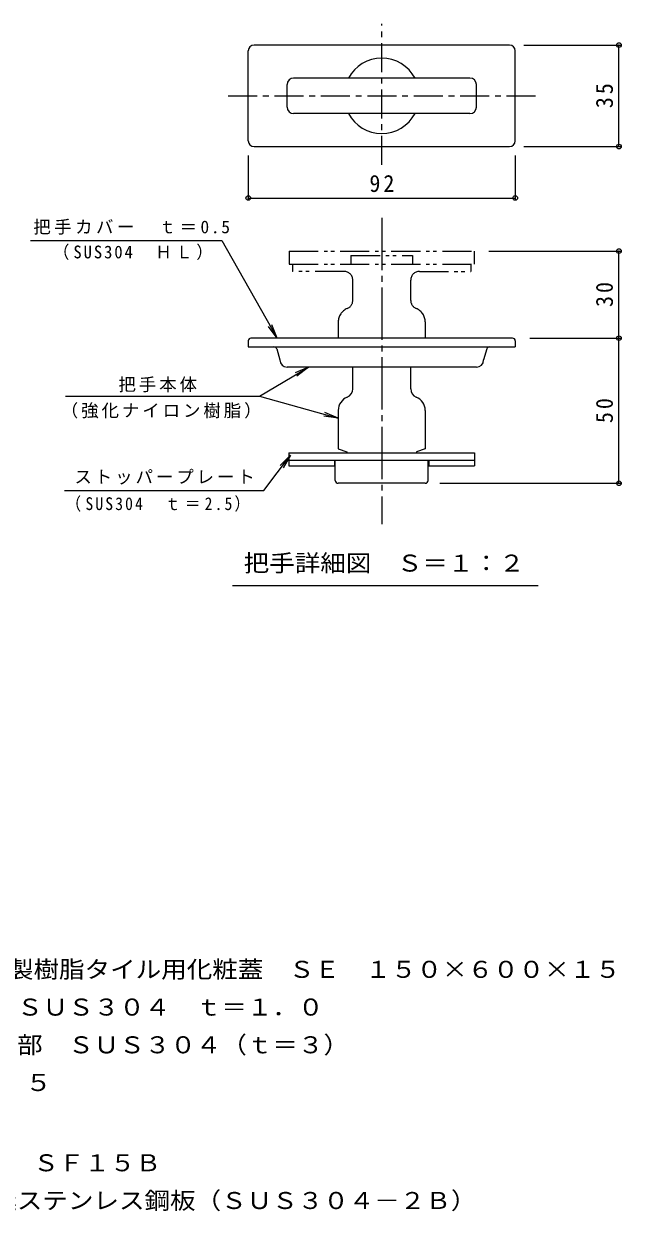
# Model space of a CAD drawing. Units: millimetres on the paper, enlarged 2 times, with parts at other scales. Extents: x -317 to 295, y -274 to 245.
# Drawn here: x 89.5 to 295.4, y -163.9 to 245.3 of the extents above; entities that cross this region are included whole.
import ezdxf
from ezdxf.enums import TextEntityAlignment as Align

# ---------------------------------------------------------------- set-up
doc = ezdxf.new("R2010")
doc.units = ezdxf.units.MM
doc.header["$LTSCALE"] = 2
doc.header["$PDMODE"] = 32
doc.header["$PDSIZE"] = 1.6
for name, pattern in [('CHAIN1', [8, 5, -1, 1, -1]), ('CHAIN2', [12, 9, -1, 1, -1]), ('DOUBLE_CHAIN1', [8.8, 5, -1, 0.6, -0.6, 0.6, -1])]:
    doc.linetypes.add(name, pattern=pattern)
for name, color, linetype, lineweight in [('C-0', 3, 'Continuous', 9), ('C-4', 7, 'Continuous', 9), ('D-5', 7, 'Continuous', 9)]:
    doc.layers.add(name, color=color, linetype=linetype, lineweight=lineweight)
doc.styles.add('ＭＳ ゴシック', font='')
doc.styles.get('ＭＳ ゴシック').set_extended_font_data('MS Gothic')

msp = doc.modelspace()

# ---------------------------------------------------------------- linework, layer by layer
at = {"layer": 'C-0', "linetype": 'CHAIN1'}
for p, q in [((212.894, 196.617), (212.894, 245.253)), ((159.927, 220.418), (266.176, 220.418))]:
    msp.add_line(p, q, dxfattribs=at)
at = {"layer": 'C-0'}
for p, q in [((256.894, 237.918), (168.894, 237.918)), ((166.894, 204.918), (166.894, 235.918)), ((258.894, 204.918), (258.894, 235.918)), ((243.294, 226.518), (182.494, 226.518)), ((180.294, 216.518), (180.294, 224.318)), ((245.494, 216.518), (245.494, 224.318)), ((243.294, 214.318), (182.494, 214.318)), ((168.894, 202.918), (256.894, 202.918)), ((166.894, 136.018), (166.894, 133.918)), ((257.994, 136.918), (167.794, 136.918)), ((258.894, 136.018), (258.894, 133.918)), ((166.894, 133.918), (258.894, 133.918)), ((176.704, 133.196), (177.794, 129.418)), ((249.085, 133.196), (247.994, 129.418)), ((245.494, 126.918), (180.294, 126.918)), ((202.894, 119.418), (202.894, 126.918)), ((222.894, 119.418), (222.894, 126.918)), ((197.894, 112.018), (197.894, 98.818)), ((227.894, 112.002), (227.894, 98.818)), ((197.894, 98.818), (200.894, 97.718)), ((227.894, 98.818), (224.894, 97.718)), ((180.894, 97.418), (244.894, 97.418)), ((180.894, 97.418), (180.894, 92.918)), ((180.894, 94.918), (244.894, 94.918)), ((196.644, 94.918), (196.644, 92.918)), ((196.894, 87.918), (196.894, 94.918)), ((200.894, 97.718), (200.894, 97.418)), ((224.894, 97.718), (224.894, 97.418)), ((228.894, 87.918), (228.894, 94.918)), ((229.144, 94.918), (229.144, 92.918)), ((244.894, 97.418), (244.894, 92.918)), ((180.894, 92.918), (196.644, 92.918)), ((229.144, 92.918), (244.894, 92.918)), ((227.894, 86.918), (197.894, 86.918))]:
    msp.add_line(p, q, dxfattribs=at)
at = {"layer": 'C-0', "linetype": 'CHAIN2'}
msp.add_line((212.894, 178.387), (212.894, 72.802), dxfattribs=at)
at = {"layer": 'C-0', "linetype": 'DOUBLE_CHAIN1'}
for p, q in [((180.994, 166.918), (244.794, 166.918)), ((180.994, 166.918), (180.994, 162.418)), ((202.294, 165.418), (223.494, 165.418)), ((202.294, 165.418), (202.294, 162.418)), ((223.494, 165.418), (223.494, 162.418)), ((244.794, 166.918), (244.794, 162.418)), ((180.994, 162.418), (244.794, 162.418)), ((182.194, 162.418), (182.194, 159.918)), ((199.894, 159.918), (182.194, 159.918)), ((225.894, 159.918), (243.594, 159.918)), ((243.594, 162.418), (243.594, 159.918)), ((202.894, 149.918), (202.894, 156.918)), ((222.894, 149.918), (222.894, 156.918)), ((197.894, 142.518), (197.894, 136.918)), ((227.894, 142.502), (227.894, 136.918))]:
    msp.add_line(p, q, dxfattribs=at)
at = {"layer": 'C-0'}
for centre, radius, start, end in [((168.894, 235.918), 2, 90, 180), ((256.894, 235.918), 2, 0, 90), ((212.894, 220.418), 13, 27.9843, 152.0157), ((182.494, 224.318), 2.2, 90, 180), ((243.294, 224.318), 2.2, 0, 90), ((182.494, 216.518), 2.2, 180, 270), ((212.894, 220.418), 13, 207.9843, 332.0157), ((243.294, 216.518), 2.2, 270, 0), ((168.894, 204.918), 2, 180, 270), ((256.894, 204.918), 2, 270, 0), ((167.794, 136.018), 0.9, 90, 180), ((257.994, 136.018), 0.9, 0, 90), ((175.743, 132.918), 1, 16.1012, 90), ((250.045, 132.918), 1, 90, 163.8988), ((180.294, 129.418), 2.5, 180, 270), ((245.494, 129.418), 2.5, 270, 0), ((199.894, 119.418), 3, 292.02405, 0), ((225.894, 119.418), 3, 180, 247.97595), ((202.894, 112.002), 5, 112.02434, 180), ((222.894, 112.002), 5, 0, 67.97566), ((197.894, 87.918), 1, 180, 270), ((227.894, 87.918), 1, 270, 0)]:
    msp.add_arc(centre, radius, start, end, dxfattribs=at)
at = {"layer": 'C-0', "linetype": 'DOUBLE_CHAIN1'}
for centre, radius, start, end in [((199.894, 156.918), 3, 0, 90), ((225.894, 156.918), 3, 90, 180), ((199.894, 149.918), 3, 292.02405, 0), ((225.894, 149.918), 3, 180, 247.97595), ((202.894, 142.502), 5, 112.02371, 180), ((222.894, 142.502), 5, 0, 67.97629)]:
    msp.add_arc(centre, radius, start, end, dxfattribs=at)
at = {"layer": 'C-4'}
for p, q in [((261.894, 237.918), (295.234, 237.918)), ((294.634, 202.918), (294.634, 237.918)), ((261.894, 202.918), (295.234, 202.918)), ((166.894, 199.918), (166.894, 184.616)), ((258.894, 199.918), (258.894, 184.616)), ((166.894, 185.216), (258.894, 185.216)), ((91.853, 170.628), (157.832, 170.628)), ((249.794, 166.918), (295.234, 166.918)), ((294.634, 86.918), (294.634, 166.918)), ((176.909, 136.918), (175.035, 141.554)), ((263.894, 136.918), (295.234, 136.918)), ((187.626, 126.918), (183.023, 124.965)), ((103.877, 116.976), (170.744, 116.976)), ((197.894, 109.323), (193.3, 111.296)), ((181.44, 96.596), (177.929, 93.036)), ((232.894, 86.918), (295.234, 86.918)), ((103.618, 84.45), (172.252, 84.45)), ((266.751, 51.543), (161.456, 51.543))]:
    msp.add_line(p, q, dxfattribs=at)
for points in [[(157.832, 170.628), (176.909, 136.918), (173.899, 140.911)], [(170.744, 116.976), (187.626, 126.918), (183.685, 123.84)], [(170.744, 116.976), (197.894, 109.323), (192.946, 110.04)], [(172.252, 84.45), (181.44, 96.596), (178.97, 92.249)]]:
    msp.add_lwpolyline(points, dxfattribs=at)
for p in [(294.634, 237.918), (294.634, 202.918), (166.894, 185.216), (258.894, 185.216), (294.634, 166.918), (294.634, 136.918), (294.634, 86.918)]:
    msp.add_point(p, dxfattribs=at)

# ---------------------------------------------------------------- texts
at = {"layer": 'C-4', "color": 2, "style": 'ＭＳ ゴシック', "width": 1.1}
msp.add_text('把手詳細図\u3000Ｓ＝１：２', height=5.865, dxfattribs=at).set_placement((165.307, 54.737), align=Align.BOTTOM_LEFT)
at = {"layer": 'C-4', "color": 2, "char_height": 5.865, "attachment_point": 7, "rotation": 90, "style": 'ＭＳ ゴシック'}
for s, insert in [('\\T1.27;\\W0.95;35', (292.634, 216.168)), ('\\T1.27;\\W0.95;30', (292.634, 147.668)), ('\\T1.27;\\W0.95;50', (292.634, 107.668))]:
    msp.add_mtext(s, dxfattribs=dict(at, insert=insert))
at = {"layer": 'C-4', "color": 2, "insert": (208.644, 187.216), "char_height": 5.865, "attachment_point": 7, "style": 'ＭＳ ゴシック'}
msp.add_mtext('\\T1.27;\\W0.95;92', dxfattribs=at)
at = {"layer": 'C-4', "char_height": 4.399, "attachment_point": 7, "style": 'ＭＳ ゴシック'}
for s, insert in [('\\T1.2;把手カバー\u3000ｔ＝0.5', (92.817, 172.582)), ('\\T1.24;\\W0.95;（SUS304\u3000ＨＬ）', (99.567, 163.844)), ('\\T1.17;把手本体', (122.166, 118.286)), ('\\T1.17;（強化ナイロン樹脂）', (102.287, 109.242)), ('\\T1.17;ストッパープレート', (106.993, 86.504)), ('\\T1.27;\\W0.9;（SUS304\u3000ｔ＝2.5）', (103.911, 77.127))]:
    msp.add_mtext(s, dxfattribs=dict(at, insert=insert))
at = {"layer": 'D-5', "color": 2, "style": 'ＭＳ ゴシック'}
for s, width, p in [('オールステンレス製樹脂タイル用化粧蓋\u3000ＳＥ\u3000１５０×６００×１５', 1.1, (13.686, -85.229)), ('材質：目地部\u3000ＳＵＳ３０４\u3000ｔ＝１．０', 1.1, (25.628, -98.229)), ('\u3000\u3000\u3000プレート部\u3000ＳＵＳ３０４（ｔ＝３）', 1.1, (25.628, -111.229)), ('定尺：５９９．５', 1.15, (25.628, -124.229)), ('ステンレス製受枠\u3000ＳＦ１５Ｂ', 1.1, (13.596, -151.871)), ('材質：冷間圧延ステンレス鋼板（ＳＵＳ３０４－２Ｂ）', 1.1, (25.539, -164.871))]:
    msp.add_text(s, height=5.865, dxfattribs=dict(at, width=width)).set_placement(p, align=Align.BOTTOM_LEFT)

doc.saveas('drawing.dxf')
